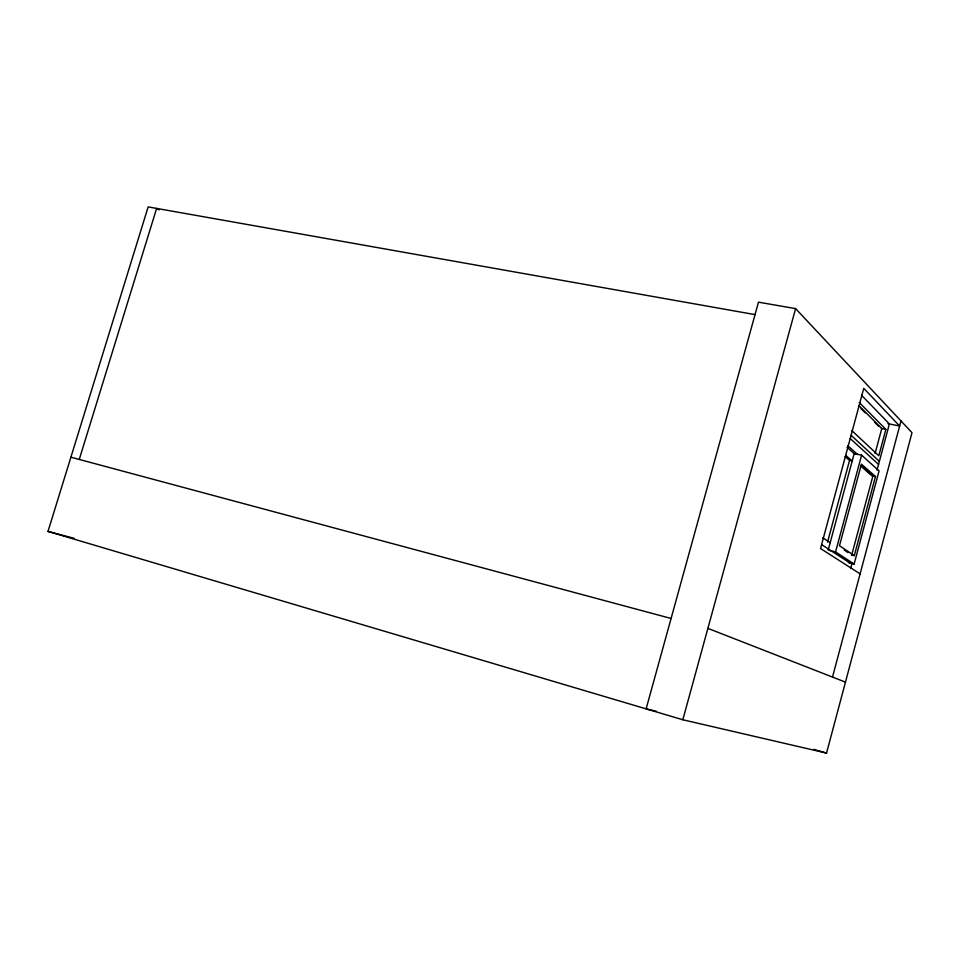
<?xml version="1.0" encoding="UTF-8"?>
<svg xmlns="http://www.w3.org/2000/svg" width="960" height="960" viewBox="0 0 960 960"><rect width="100%" height="100%" fill="white"/><g stroke="black" fill="none" stroke-linecap="round" stroke-linejoin="round"><path stroke-width="1.44" d="M832.5 677.064L900.996 420.96M755.04 314.616L148.152 206.904L48 531.408L682.812 719.76L826.536 753.096L912 432.684L795.6 308.616L758.472 302.16L646.116 708.864L656.268 711.252M861.6 455.16L879.084 470.88L854.124 564.024L835.572 551.928L861.6 455.16L854.184 453.588L828.168 550.164M875.076 453.516L881.772 428.556L859.056 405.792M851.712 555.024L872.904 475.968L860.952 465.504M859.236 402.504L885.864 429.384L878.796 455.76L851.928 430.68M850.668 568.464L852.228 562.668M877.044 470.052L889.392 423.96L861.516 395.244M854.28 555.636L875.484 476.532L861.42 464.16L839.484 545.724L854.28 555.636L851.412 554.952M827.544 542.076L849.552 460.428L845.148 456.624M682.812 719.76L795.6 308.616M79.26 459.444L156.624 208.404L159.216 209.88M888 423.684L899.64 426.024L863.76 388.32L820.536 548.556L860.112 573.84M881.484 428.496L885.864 429.384M849.732 460.464L852.192 460.992L845.628 455.292M872.604 475.908L875.484 476.532M829.404 550.464L835.572 551.928M848.4 562.644L854.124 564.024M48 531.408L74.004 538.284M70.908 457.2L671.088 618.48M813.828 749.364L826.536 753.096M707.88 628.368L845.46 682.128M821.784 544.728L850.032 563.04M822.744 537.78L830.184 542.7M844.284 550.068L847.992 552.54M862.08 467.184L871.884 475.752M847.056 447.264L854.892 454.224M847.848 445.764L857.616 454.488M850.188 438.504L878.556 464.412M851.064 435.264L879.372 461.364M861.084 408.684L865.224 412.824M874.536 422.136L878.676 426.276"/></g></svg>
